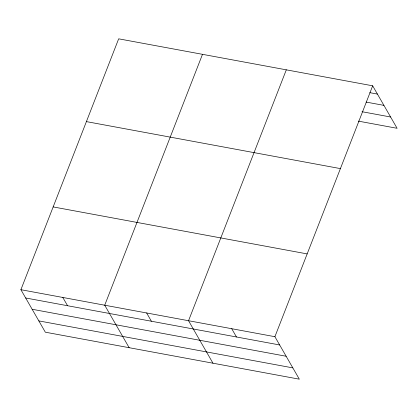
<?xml version="1.0" encoding="UTF-8"?>
<svg xmlns="http://www.w3.org/2000/svg" width="418" height="418" viewBox="0 0 418 418"><rect width="100%" height="100%" fill="white"/><g stroke="black" fill="none" stroke-linecap="round" stroke-linejoin="round"><path stroke-width="0.63" d="M20.9 289.705L274.903 336.699L299.33 379.178L45.327 332.19L20.9 289.705L118.67 38.822L372.673 85.81L397.1 128.295L358.362 121.126M202.49 54.33L104.719 305.213L129.152 347.698M286.309 69.832L188.544 320.721L212.971 363.205M274.903 336.699L372.673 85.81M369.805 92.671L377.428 94.076M366.137 102.081L383.917 105.367M362.03 111.716L390.605 117.003M86.406 121.612L340.409 168.606M53.164 206.915L307.167 253.904M25.655 297.977L279.658 344.965M32.144 309.268L286.152 356.256M38.837 320.899L292.84 367.887M231.724 328.71L236.478 336.976M146.634 312.967L151.384 321.233M62.81 297.459L67.564 305.73"/></g></svg>
